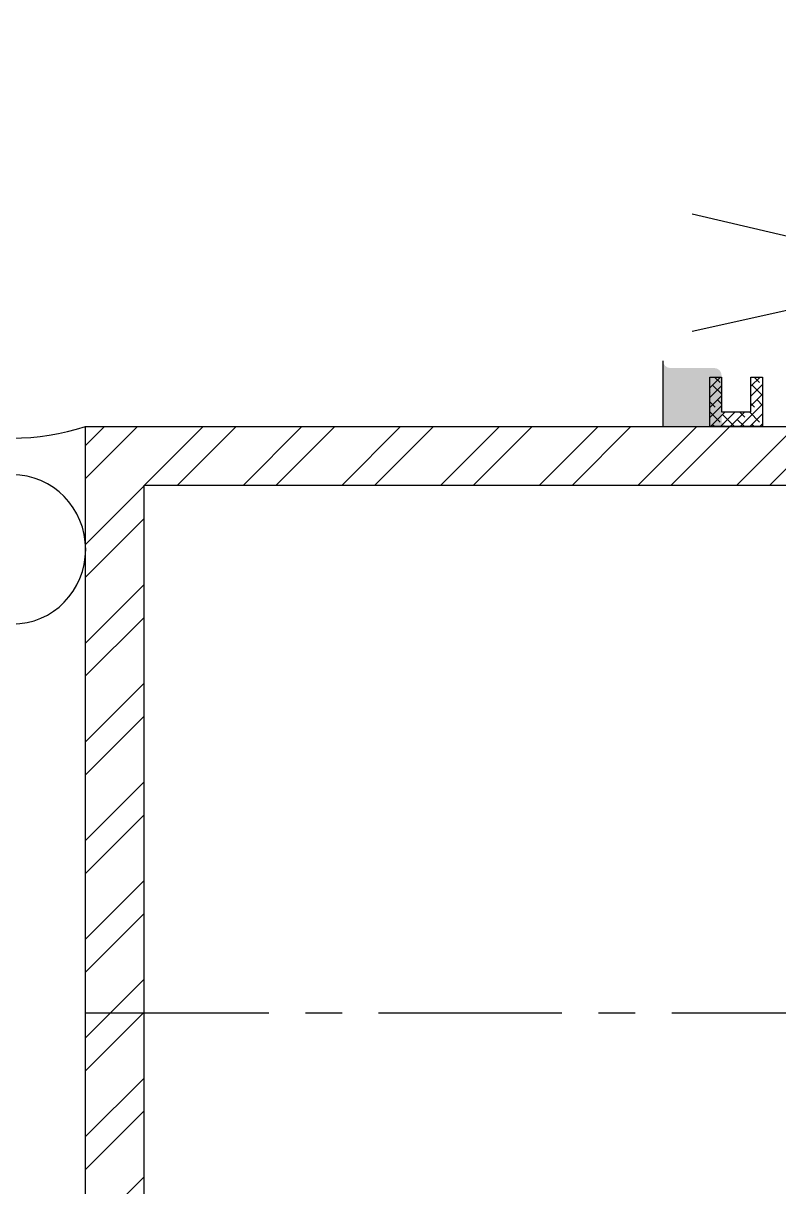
# Model space of a CAD drawing. Extents: x 220580 to 2027826, y -309201 to 71987.
# Drawn here: x 361606.8 to 361658.4, y -164081.2 to -164001.8 of the extents above; entities that cross this region are included whole.
import ezdxf

# ---------------------------------------------------------------- set-up
doc = ezdxf.new("R2010")
doc.units = 0
doc.linetypes.add('CENTER', pattern=[2, 1.25, -0.25, 0.25, -0.25])
doc.linetypes.add('DASHED', pattern=[0.75, 0.5, -0.25])
for name, color, linetype in [('!ZN1-填充-8', 8, 'Continuous'), ('!ZN1-标注-173', 173, 'Continuous'), ('!ZN4-辅助材料-1', 1, 'Continuous'), ('!ZN5-铝材断面-6', 6, 'Continuous'), ('2钢材断面', 2, 'Continuous'), ('4玻璃幕墙', 4, 'Continuous'), ('A_Hatch', 8, 'Continuous'), ('ZX', 240, 'CENTER')]:
    doc.layers.add(name, color=color, linetype=linetype)
doc.layers.add('0CABR-填充', color=8, linetype='Continuous', lineweight=5)

# ---------------------------------------------------------------- blocks, each defined once
blk = doc.blocks.new('20250822090122')
at = {"layer": 'A_Hatch'}
h = blk.add_hatch(dxfattribs=at)
h.set_pattern_fill('ANSI32', color=256)
h.set_pattern_definition([(45, (-80, -40), (-3.367596045400933, 3.367596045400933), []), (45, (-77.75493500000448, -40), (-3.367596045400933, 3.367596045400933), [])])
h.paths.add_polyline_path([(0, 40), (-80, 40), (-80, -40), (0, -40)])
h.paths.add_polyline_path([(-4, 36), (-4, -36), (-76, -36), (-76, 36)], flags=16)
at = {"layer": '2钢材断面'}
for points in [[(-80, 40), (0, 40), (0, -40), (-80, -40)], [(-76, 36), (-4, 36), (-4, -36), (-76, -36)]]:
    blk.add_lwpolyline(points, close=True, dxfattribs=at)
blk = doc.blocks.new('20250828094859', base_point=(-112732.7450166754, -32047.51196832285))
at = {"layer": '!ZN1-填充-8'}
h = blk.add_hatch(dxfattribs=at)
h.set_pattern_fill('ANSI37', color=8, angle=90.00000000000001)
h.set_pattern_definition([(135, (0, 0), (-1.122532015133644, -1.122532015133644), []), (225, (0, 0), (1.122532015133644, -1.122532015133644), [])])
h.paths.add_polyline_path([(-112703.1607797071, -32075.37105796087, 0.4693412598177767), (-112703.7907325481, -32074.92960437454, 0.4772616551268979), (-112704.7577913438, -32075.71196705185), (-112704.7577913438, -32080.97196705174, 0.4770910882801007), (-112703.7911673557, -32081.75442244772, 0.4719103256772501), (-112703.1612024632, -32081.30833068817, -0.9297347899613067), (-112701.9643802245, -32081.30833068817, 0.3930506007189793), (-112701.4657042917, -32081.77196705181), (-112697.279878396, -32081.77196705181, 0.3930506007153051), (-112696.7812024632, -32081.30833068816, -0.9297347899464696), (-112695.5843802245, -32081.30833068816, 0.4719103256673575), (-112694.9544153319, -32081.75442244773, 0.4770910882785173), (-112693.9877913438, -32080.97196705175), (-112693.9877913438, -32075.7119670518, 0.4772616551345985), (-112694.9548501395, -32074.92960437454, 0.469341259815262), (-112695.5848029805, -32075.3710579609, -0.9598614526605848), (-112696.7827913438, -32075.32196705183), (-112696.7827913438, -32074.01196705181, -0.4142135623805389), (-112696.2827913438, -32073.5119670518), (-112702.4627913438, -32073.51196705182, -0.4142135623737843), (-112701.9627913438, -32074.01196705181), (-112701.9627913438, -32075.3219670518, -0.9598614526833716)])
at = {"layer": '!ZN1-填充-8', "ltscale": 15}
for p, q in [((-112735.0949772261, -32033.01196832288), (-112771.3450042032, -32041.01196832288)), ((-112735.0949772261, -32041.51196832288), (-112771.3450042032, -32033.01196832323)), ((-112735.0949772261, -32035.0119724377), (-112735.0949772261, -32041.51196832288))]:
    blk.add_line(p, q, dxfattribs=at)
at = {"layer": '!ZN1-填充-8', "color": 8, "ltscale": 50}
for p, q in [((-112691.2005421576, -32075.51196832494), (-112692.4005421576, -32082.0119670515)), ((-112691.2005421576, -32082.0119670515), (-112692.4005421576, -32075.51196832494))]:
    blk.add_line(p, q, dxfattribs=at)
at = {"layer": '!ZN1-填充-8', "linetype": 'DASHED', "ltscale": 4}
for p, q in [((-112701.9635151577, -32082.4244670518), (-112696.78206753, -32082.4244670518)), ((-112701.9635151577, -32083.01196705181), (-112696.78206753, -32083.01196705181))]:
    blk.add_line(p, q, dxfattribs=at)
for points in [[(-112701.9635151577, -32081.3187039933), (-112701.9635151577, -32083.51196705181)], [(-112696.78206753, -32081.31870399328), (-112696.78206753, -32083.51196705181)]]:
    blk.add_lwpolyline(points, dxfattribs=at)
at = {"layer": '!ZN4-辅助材料-1', "ltscale": 15}
for p, q in [((-112696.2827913438, -32073.5119670518), (-112702.4627913438, -32073.51196705182)), ((-112691.2005421576, -32081.0119670515), (-112691.2005421576, -32076.51196832494))]:
    blk.add_line(p, q, dxfattribs=at)
blk = doc.blocks.new('20200306093546', base_point=(29869.44451845904, 42689.60230079947))
at = {"layer": '!ZN1-填充-8'}
h = blk.add_hatch(dxfattribs=at)
h.set_pattern_fill('ANSI36', color=256, angle=-270, style=0)
h.set_pattern_definition([(135, (29867.4444736498, 42689.10230079959), (-3.086963041617522, 0.8418990113502317), [3.96875, -0.79375, 0, -0.79375])])
edge = h.paths.add_edge_path()
edge.add_line((29867.4444736498, 42689.10230079959), (29867.44447369179, 42693.60231268449))
edge.add_arc((29867.9444736498, 42689.10230079959), 0.5, 90, 179.9999995806171, ccw=False)
edge.add_line((29867.9444736498, 42689.60230079959), (29870.9444736498, 42689.60230079959))
edge.add_arc((29870.9444736498, 42690.10230079959), 0.5, 270, 360)
edge.add_line((29871.4444736498, 42690.10230079959), (29871.4444736498, 42693.10230079959))
edge.add_arc((29871.94448594884, 42693.10228850055), 0.500012299189907, 89.99859066865429, 179.9985906686543, ccw=False)
edge.add_arc((29868.26590862396, -498209.810069502), 540903.4123828103, 89.99961034399236, 90.00008701138444)
at = {"layer": '!ZN4-辅助材料-1', "ltscale": 15}
blk.add_arc((29868.26595343297, -498209.8100695022), 540903.4123828103, 89.99961034399234, 90.00008701138442, dxfattribs=at)
blk = doc.blocks.new('20240205163139', base_point=(78649.02720124387, -7588.312810675225))
at = {"layer": '0CABR-填充'}
h = blk.add_hatch(dxfattribs=at)
h.set_pattern_fill('ANSI38', color=256, scale=0.3, angle=360)
h.set_pattern_definition([(45, (0, 0), (-0.3367596045400931, 0.3367596045400933), []), (134.9999999999999, (0, 0), (-1.01027881362028, 0.3367596045400935), [1.190625, -0.714375])])
h.paths.add_polyline_path([(78647.22720124378, -7590.004738293975), (78648.02720124376, -7590.004738293975), (78648.02720124359, -7587.620883056504), (78650.02720124368, -7587.620883056504), (78650.02720124369, -7590.004738293974), (78650.82720124384, -7590.004738293975), (78650.82720124384, -7586.620883056358), (78647.22720124378, -7586.620883056387)])
at = {"layer": '!ZN4-辅助材料-1'}
blk.add_lwpolyline([(78650.82720124372, -7590.00473829409), (78650.02720124368, -7590.004738293857), (78650.02720124368, -7587.620883056387), (78648.02720124382, -7587.62088305662), (78648.02720124359, -7590.004738293857), (78647.22720124378, -7590.004738293857), (78647.22720124378, -7586.62088305662), (78650.82720124396, -7586.620883056387), (78650.82720124372, -7590.00473829409)], dxfattribs=at)
blk = doc.blocks.new('A$C127fa938')
at = {"layer": '!ZN1-标注-173', "ltscale": 15, "rotation": 90}
blk.add_blockref('20200306093546', (-31.00000000005821, 1.99999999996362), dxfattribs=at)
at = {"layer": '!ZN5-铝材断面-6', "ltscale": 50}
blk.add_blockref('20250828094859', (5.600008564520977, 0), dxfattribs=at)
at = {"layer": '!ZN5-铝材断面-6', "ltscale": 50, "rotation": 180}
blk.add_blockref('20240205163139', (-30.00000000013097, 1.691927618372574), dxfattribs=at)
blk = doc.blocks.new('室内胶缝示意')
at = {"ltscale": 0.1}
blk.add_arc((-4.999999999869033, 15.57612454575161), 16.35896255462005, 252.2031562995401, 287.7968437004599, dxfattribs=at)
at = {"ltscale": 0.1, "extrusion": (0, 0, -1)}
blk.add_ellipse((-4.990384680597344, -8.375798344054544), major_axis=(-3.911665190393874e-10, 5.092968818538793), ratio=0.981745653301395, dxfattribs=at)
blk = doc.blocks.new('20250829153651')
at = {"layer": 'ZX', "ltscale": 10}
blk.add_line((265.5367523341556, 1310.000000010827), (399.9367523341207, 1310.000000010827), dxfattribs=at)
at = {"layer": '!ZN5-铝材断面-6', "ltscale": 100}
blk.add_blockref('20250822090122', (345.5367523341556, 1310.000000010827), dxfattribs=at)
blk.add_blockref('室内胶缝示意', (265.5367523341556, 1350.000000010827))
at = {"layer": '4玻璃幕墙', "ltscale": 50}
blk.add_blockref('A$C127fa938', (339.9367437696201, 1350.000000010827), dxfattribs=at)

msp = doc.modelspace()

# ---------------------------------------------------------------- block references
at = {"ltscale": 30}
msp.add_blockref('20250829153651', (361345.5587373031, -165379.3509606282), dxfattribs=at)

doc.saveas('drawing.dxf')
